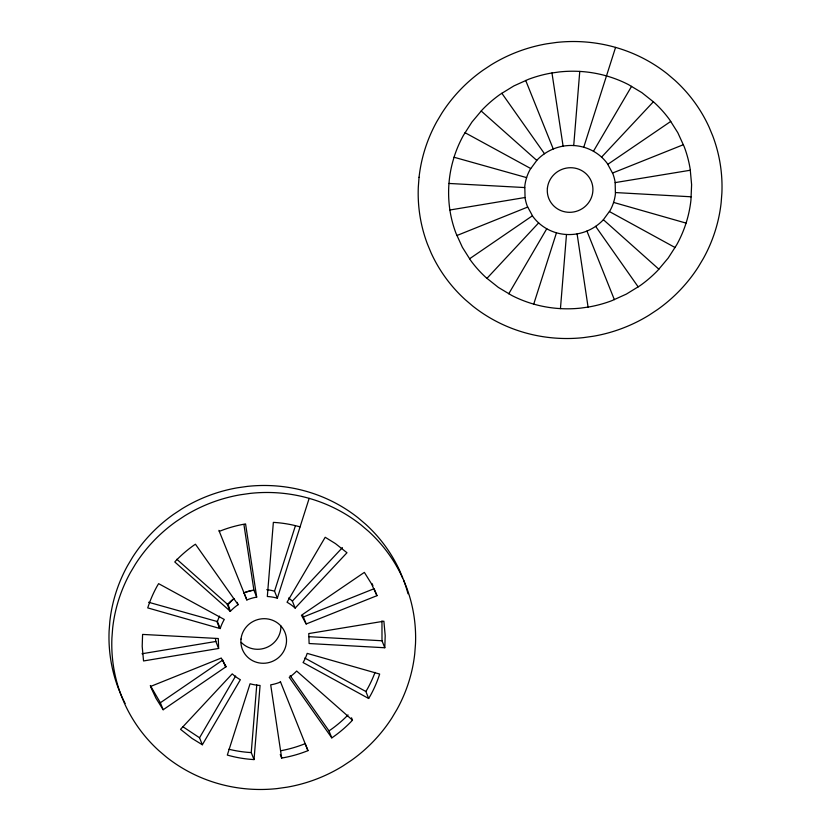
<?xml version="1.0" encoding="UTF-8"?>
<svg xmlns="http://www.w3.org/2000/svg" width="831" height="831" viewBox="0 0 831 831"><rect width="100%" height="100%" fill="white"/><g stroke="black" fill="none" stroke-linecap="round" stroke-linejoin="round"><path stroke-width="1.25" d="M384.795 647.754L385.2 635.632L383.891 621.204L308.768 633.565L309.111 643.526L384.795 647.754L382 640.763L381.959 620.892M254.037 759.586L260.072 685.461A45.767 44.355 -21.8 0 1 250.058 683.768L227.32 755.078A122.053 118.272 -21.8 0 0 254.037 759.586L251.242 752.585L256.758 684.848M560.447 308.623L566.482 234.498M573.722 145.539L579.758 71.414M454.09 157.256L454.131 156.934A122.053 118.272 -21.8 0 1 463.459 135.308L471.977 122.012L482.177 109.879A122.053 118.272 -21.8 0 1 500.241 94.308L513.818 85.946L528.36 79.361A122.053 118.272 -21.8 0 1 551.431 73.055L559.325 71.944A122.053 118.272 -21.8 0 1 628.402 84.565L641.823 92.615L654.018 102.317A122.053 118.272 -21.8 0 1 669.557 119.643L677.826 132.731L684.245 146.807A122.053 118.272 -21.8 0 1 690.197 169.233L691.61 184.669L690.935 200.209A122.053 118.272 -21.8 0 1 676.746 244.73L668.217 258.026L658.017 270.158A122.053 118.272 -21.8 0 1 639.963 285.729L626.377 294.091L611.845 300.677A122.053 118.272 -21.8 0 1 588.774 306.982L580.869 308.093A122.053 118.272 -21.8 0 1 511.803 295.472L498.382 287.422L486.187 277.72A122.053 118.272 -21.8 0 1 470.647 260.394L462.379 247.306L455.959 233.231A122.053 118.272 -21.8 0 1 450.007 210.804C447.244 192.958 448.553 174.468 454.09 157.256L526.615 177.616M300.074 526.885A122.053 118.272 -21.8 0 0 273.357 522.377L267.322 596.502A45.767 44.355 -21.8 0 1 277.336 598.195L274.542 591.194L295.317 526.033M277.336 598.195L309.163 498.361M533.731 304.115L556.458 232.805M583.746 147.232L615.574 47.398M202.338 744.773L191.982 738.385L180.535 729.327L232.233 673.868A45.767 44.355 -21.8 0 0 240.356 679.727L202.338 744.773L199.544 737.772L235.62 676.039M508.738 293.81L546.756 228.764M593.448 151.273L631.602 86.299M368.673 698.497L303.066 662.546L303.689 661.497A45.767 44.355 -21.8 0 0 307.19 653.384L379.663 674.066A122.053 118.272 -21.8 0 1 370.335 695.692L368.673 698.497L365.869 691.496L367.541 688.691A122.053 118.272 -21.8 0 0 375.041 672.362M603.389 219.706L603.067 220.07A45.767 44.355 -21.8 0 1 596.294 225.907L593.801 227.559A45.767 44.355 -21.8 0 1 532.806 216.413L527.301 206.223A45.767 44.355 -21.8 0 1 525.067 197.82L524.787 186.196A45.767 44.355 -21.8 0 1 530.105 169.503L537.127 159.968A45.767 44.355 -21.8 0 1 543.9 154.13L546.403 152.478A45.767 44.355 -21.8 0 1 607.399 163.624L612.904 173.814A45.767 44.355 -21.8 0 1 615.137 182.218L615.418 193.841A45.767 44.355 -21.8 0 1 610.089 210.534L603.389 219.706L658.869 269.192M352.469 720.155L351.617 721.121A122.053 118.272 -21.8 0 1 333.553 736.692L331.787 737.866L289.23 677.317L289.894 676.87A45.767 44.355 -21.8 0 0 296.667 671.033L352.469 720.155L351.534 717.818M237.167 602.361L238.102 604.698L237.5 605.093A45.767 44.355 -21.8 0 0 230.727 610.93L230.353 611.346L227.933 603.929A45.767 44.355 -21.8 0 1 233.895 598.673M486.945 278.364L538.633 222.905M601.571 157.132L653.374 101.777M295.161 608.095A45.767 44.355 -21.8 0 0 287.038 602.236L325.191 537.262L335.423 543.578L346.974 552.74L295.161 608.095L292.367 601.093L342.414 547.619M469.557 258.784L532.401 215.8M225.066 664.436L225.99 666.763L163.156 709.747L160.352 702.746L222.77 660.053L225.575 667.054M607.845 164.299L670.762 121.419M331.787 737.866L328.983 730.865L330.759 729.691A122.053 118.272 -21.8 0 0 348.033 714.94M456.905 235.516L527.654 207.075M612.582 173.025L683.373 144.708M302.588 615.096L303.377 616.997L374.168 588.68M376.973 595.671L371.415 583.694L364.362 572.382L301.445 615.262L306.172 623.988L376.973 595.671L374.636 589.844M280.348 681.513L307.958 750.632L305.434 751.64A122.053 118.272 -21.8 0 1 282.363 757.945L281.667 758.049L280.265 754.548M219.291 531.383L221.96 530.323A122.053 118.272 -21.8 0 1 245.031 524.018L245.571 523.935L256.696 597.115A45.767 44.355 -21.8 0 0 246.849 599.951L218.885 530.355M449.945 209.994L525.047 197.508M142.018 653.748L215.842 641.48L218.636 648.471L143.545 660.957L142.194 646.331L142.589 634.417L218.283 638.52L218.636 648.471M615.169 182.602L690.291 170.241M448.989 183.454L524.683 187.557M615.511 192.563L691.195 196.791M308.872 636.671L382 640.763M148.614 602.267L217.41 621.578L220.215 628.579L147.731 607.897A122.053 118.272 -21.8 0 1 157.059 586.27L158.617 583.653L224.297 619.479L223.705 620.466A45.767 44.355 -21.8 0 0 220.215 628.579M613.59 202.421L686.063 223.103M465.017 132.69L530.697 168.516M609.466 211.583L675.073 247.534M304.79 658.027L365.869 691.496M199.544 737.772L182.913 726.741M481.191 111.001L536.764 160.383M176.826 559.263L227.559 604.355M230.353 611.346L174.78 561.964L175.777 560.842A122.053 118.272 -21.8 0 1 193.841 545.271L195.441 544.222L238.102 604.698M501.841 93.259L544.502 153.735M595.63 226.354L638.187 286.903M290.164 675.624L328.983 730.865M225.99 666.763L221.254 658.038L150.504 686.479L155.979 698.269L163.156 709.747M160.352 702.746L150.297 685.492M372.07 583.632L372.911 585.647M525.691 80.42L553.259 148.988M303.377 616.997L306.172 623.988M243.919 524.517L253.902 590.124L256.696 597.115M307.958 750.632L305.164 743.641L302.64 744.649A122.053 118.272 -21.8 0 1 280.691 750.746M243.826 592.399L246.849 599.951M227.143 603.981L229.938 610.982M216.829 621.411L219.623 628.413M586.946 231.049L614.369 299.669M551.971 72.972L563.096 146.152M577.098 233.885L588.068 307.086M281.667 758.049L270.698 684.848A45.767 44.355 -21.8 0 0 280.546 682.012M215.499 638.894L215.842 641.48M280.909 625.982A22.915 22.208 -21.8 0 1 280.899 627.447L280.785 628.901A22.915 22.208 -21.8 0 1 278.125 637.263L277.367 638.53A22.915 22.208 -21.8 0 1 271.218 644.96L269.971 645.78A22.915 22.208 -21.8 0 1 241.302 642.436M228.941 603.763A38.184 37 -21.8 0 1 234.259 598.549M245.041 592.368A38.184 37 -21.8 0 1 252.26 590.394M403.586 579.976A152.561 147.835 -21.8 0 1 408.011 593.791M125.117 703.452A152.561 147.835 -21.8 0 1 121.928 696.929L118.22 687.995A152.561 147.835 -21.8 0 1 109.11 630.947L109.858 621.245A152.561 147.835 -21.8 0 1 127.6 565.599L132.648 557.123A152.561 147.835 -21.8 0 1 173.575 514.347L181.896 508.852A152.561 147.835 -21.8 0 1 237.562 487.776L247.43 486.384A152.561 147.835 -21.8 0 1 358.379 518.045L365.796 524.361A152.561 147.835 -21.8 0 1 399.867 571.042L406.38 586.966A152.561 147.835 -21.8 0 1 415.49 644.015L414.742 653.717A152.561 147.835 -21.8 0 1 397 709.373L391.952 717.849A152.561 147.835 -21.8 0 1 351.025 760.614L342.704 766.12A152.561 147.835 -21.8 0 1 287.027 787.186L277.159 788.577A152.561 147.835 -21.8 0 1 166.221 756.927L158.804 750.601A152.561 147.835 -21.8 0 1 124.733 703.93L121.014 694.996A152.561 147.835 -21.8 0 1 111.915 637.948L112.652 628.246A152.561 147.835 -21.8 0 1 130.394 572.59L135.443 564.114A152.561 147.835 -21.8 0 1 176.369 521.349L184.69 515.843A152.561 147.835 -21.8 0 1 240.367 494.777L250.235 493.385A152.561 147.835 -21.8 0 1 361.173 525.036L368.59 531.362A152.561 147.835 -21.8 0 1 402.661 578.033M251.242 752.585A122.053 118.272 -21.8 0 1 228.889 749.24M217.41 621.578A45.767 44.355 -21.8 0 1 219.561 616.093M244.054 592.96A45.767 44.355 -21.8 0 1 253.902 590.124M266.782 589.688A45.767 44.355 -21.8 0 1 274.542 591.194M288.586 598.019A45.767 44.355 -21.8 0 1 292.367 601.093M241.011 639.07L240.897 640.524A22.915 22.208 -21.8 0 0 242.268 649.094L242.829 650.434A22.915 22.208 -21.8 0 0 275.56 659.772L276.816 658.952A22.915 22.208 -21.8 0 0 282.966 652.522L283.724 651.255A22.915 22.208 -21.8 0 0 286.383 642.893L286.498 641.439A22.915 22.208 -21.8 0 0 285.126 632.869L284.566 631.529A22.915 22.208 -21.8 0 0 251.835 622.19L250.578 623.011A22.915 22.208 -21.8 0 0 244.439 629.441L243.68 630.708A22.915 22.208 -21.8 0 0 241.011 639.07M419.053 177.283L418.315 186.985A152.561 147.835 -21.8 0 0 427.414 244.034L431.133 252.967A152.561 147.835 -21.8 0 0 465.204 299.638L472.621 305.964A152.561 147.835 -21.8 0 0 583.57 337.615L593.438 336.223A152.561 147.835 -21.8 0 0 649.104 315.157L657.425 309.651A152.561 147.835 -21.8 0 0 698.352 266.886L703.4 258.41A152.561 147.835 -21.8 0 0 721.142 202.754L721.89 193.052A152.561 147.835 -21.8 0 0 712.78 136.004L709.072 127.07A152.561 147.835 -21.8 0 0 674.99 80.399L667.584 74.073A152.561 147.835 -21.8 0 0 556.635 42.423L546.767 43.814A152.561 147.835 -21.8 0 0 491.09 64.88L482.78 70.386A152.561 147.835 -21.8 0 0 441.853 113.151L436.794 121.627A152.561 147.835 -21.8 0 0 419.053 177.283M547.411 188.107L547.307 189.561A22.915 22.208 -21.8 0 0 548.668 198.131L549.229 199.471A22.915 22.208 -21.8 0 0 581.97 208.81L583.217 207.989A22.915 22.208 -21.8 0 0 589.366 201.559L590.124 200.292A22.915 22.208 -21.8 0 0 592.783 191.93L592.898 190.476A22.915 22.208 -21.8 0 0 591.537 181.906L590.976 180.566A22.915 22.208 -21.8 0 0 558.235 171.228L556.988 172.048A22.915 22.208 -21.8 0 0 550.839 178.478L550.08 179.745A22.915 22.208 -21.8 0 0 547.411 188.107"/></g></svg>
